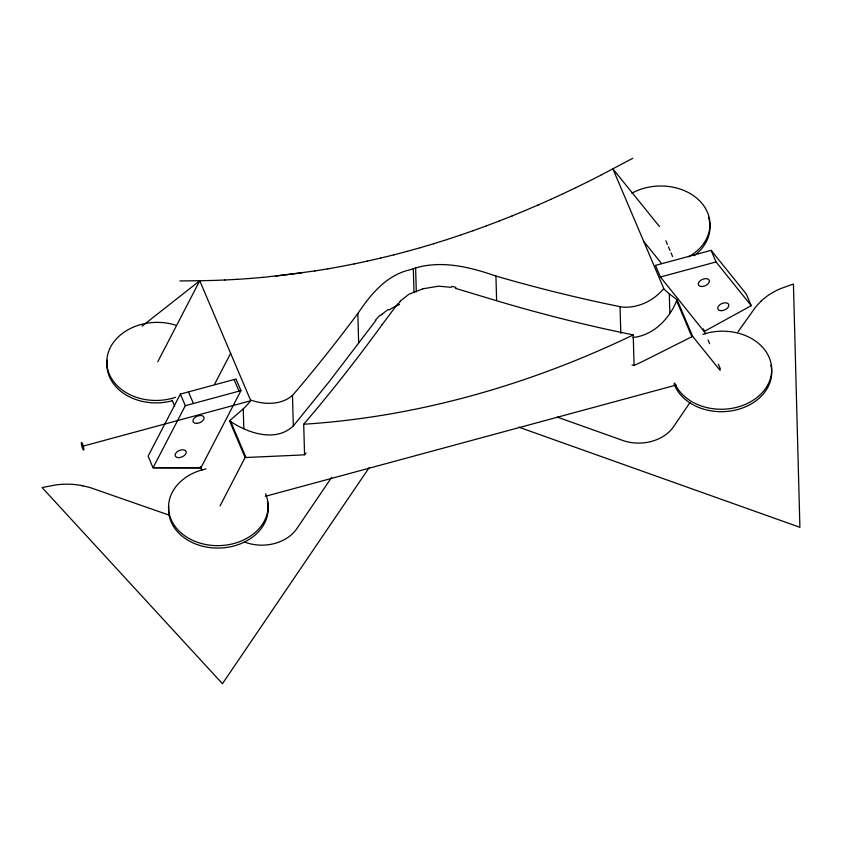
<?xml version="1.0" encoding="UTF-8"?>
<svg xmlns="http://www.w3.org/2000/svg" width="842" height="842" viewBox="0 0 842 842"><rect width="100%" height="100%" fill="white"/><g stroke="black" fill="none" stroke-linecap="round" stroke-linejoin="round"><path stroke-width="1.26" d="M157.759 361.776L199.764 280.754L212.3 280.449M180.377 394.088L148.129 456.09L153.023 467.805L200.922 467.815L240.949 390.635L236.002 379.016L180.377 394.088L185.314 405.697L153.076 467.71L200.922 467.815M214.468 384.51L230.634 353.345M220.078 505.821L245.117 457.532L229.508 420.821L243.254 408.865A148.413 69.697 -89.9 0 0 247.537 404.507L250.779 400.739L199.764 280.754L142.035 326.159M632.416 337.547C653.529 335.611 669.643 318.697 677.073 299.763L669.295 293.869A149.56 20.061 61.2 0 1 666.054 291.006L663.949 288.964L612.881 168.853L659.486 226.551M331.664 477.351L296.216 529.544A39.216 30.733 -1.6 0 1 247.001 542.879L244.538 541.995M369.154 467.657L222.446 683.715L42.1 487.55L55.467 484.981A64.076 50.215 -1.6 0 1 80.495 485.329M690.008 402.476L673.032 427.483A39.216 30.733 -1.6 0 1 623.806 440.819L557.236 417.095M738.002 331.801L755.106 307.762A94.062 73.717 -1.6 0 1 759.81 302.478L761.347 300.983M382.058 324.759L397.561 303.983M229.508 420.821C247.316 432.841 275.345 442.976 293.321 425.926L292.479 395.466A1113.955 340.252 -67.7 0 0 357.829 313.508C370.722 294.384 386.499 274.966 410.254 269.735C438.461 259.189 468.636 266.525 495.938 276.06A1114.103 620.154 30.7 0 0 620.049 306.656L620.807 333.39M293.321 425.926L329.59 381.152L375.806 320.518M245.117 457.532L299.931 455.08L304.562 454.722L306.014 452.985M399.971 301.257L409.044 294.163L422.979 288.806M380.531 315.54L382.047 314.129M704.122 331.516L751.253 305.688L746.317 294.079L711.122 250.337L655.486 265.398L660.433 277.018L704.122 331.516L703.133 329.201M632.774 158.285L600.662 175.262M632.016 365.028L634.079 365.47L642.036 361.755L692.64 336.358L720.12 370.385M588.326 181.525L600.809 175.22M575.875 187.64L588.474 181.483M563.309 193.618L576.012 187.608M550.647 199.428L563.456 193.576M537.901 205.09L550.794 199.396M525.061 210.574L538.049 205.048M512.157 215.889L525.208 210.532M499.169 221.025L512.294 215.847M486.139 225.961L499.317 220.983M473.046 230.719L486.287 225.93M459.911 235.276L473.193 230.676M446.734 239.623L460.058 235.234M433.535 243.77L446.881 239.591M420.305 247.695L433.683 243.727M407.065 251.39L420.453 247.653M185.314 405.697L240.949 390.635M660.433 277.018L716.058 261.946L751.253 305.688M82.6 446.281L250.779 400.739M265.335 496.327L676.294 385.026M393.824 254.863L407.212 251.348M380.584 258.115L393.972 254.821M423.116 288.764L438.482 286.175L451.312 287.343M367.344 261.125L380.731 258.073M354.135 263.925L367.491 261.094M340.936 266.504L354.272 263.883M327.78 268.861L341.084 266.461M314.666 270.998L327.927 268.819M314.813 270.956L275.639 276.123M301.741 272.882L262.767 277.407M249.969 278.481L262.915 277.365M237.265 279.355L250.116 278.449M224.656 280.018L237.412 279.312M212.152 280.491L224.803 279.986M179.883 280.954L199.912 280.712M80.474 485.402L82.821 485.845M455.385 288.311L484.339 297.037A1107.956 616.723 30.7 0 0 633.216 334.884M518.64 427.105L799.9 527.313L793.427 284.049L780.86 288.511A64.076 50.215 -1.6 0 0 761.273 300.941M169.337 515.199L90.589 487.75A94.062 73.717 -1.6 0 0 82.821 485.845M643.751 241.454L661.507 263.43M711.122 250.337L716.058 261.946M665.885 240.77L667.432 244.401M668.453 246.822L670 250.453M671.032 252.874L672.569 256.505M703.438 329.096L705.491 333.937M708.069 339.989L709.606 343.62M718.352 364.186L720.415 369.028M677.073 299.763L692.64 336.358M676.579 300.699L691.903 336.747M234.087 379.542L239.023 391.151M230.687 421.474L246.011 457.522M188.482 391.888L193.418 403.507M172.115 400.15L174.683 406.202M200.407 466.7L201.943 470.32M669.295 293.869L669.843 313.224M634.079 365.47L633.226 334.937C530.102 384.499 418.137 416.916 303.709 424.242L304.562 454.722M495.938 276.06L496.601 300.005M415.632 268.145L416.295 291.879M413.338 268.766L414.001 292.5M357.829 313.487L358.65 342.936M243.254 408.865L243.812 428.62M265.598 493.812A49.794 39.027 -1.6 0 1 232.887 543.785A49.794 39.027 -1.6 0 1 170.389 517.641A49.794 39.027 -1.6 0 1 206.069 468.91M267.419 501.622A49.794 39.027 -1.6 0 1 220.73 548.005A49.794 39.027 -1.6 0 1 168.789 506.295M175.62 397.287A49.794 39.027 -1.6 0 1 106.818 361.913A49.794 39.027 -1.6 0 1 175.704 325.159M172.357 400.729A49.794 39.027 -1.6 0 1 107.176 360.176M702.881 334.348A49.794 39.027 -1.6 0 1 768.346 355.682A49.794 39.027 -1.6 0 1 738.687 406.781A49.794 39.027 -1.6 0 1 674.631 383.015M770.967 365.239A49.794 39.027 -1.6 0 1 733.066 410.58A49.794 39.027 -1.6 0 1 674 383.689M631.805 193.25A49.794 39.027 -1.6 0 1 701.081 202.354A49.794 39.027 -1.6 0 1 688.514 256.81M708.48 217.331A49.794 39.027 -1.6 0 1 694.124 255.694M292.332 395.372A43.11 30.249 24.6 0 1 250.927 400.129M663.58 288.732A43.121 35.669 -35.4 0 1 620.017 306.804M382.047 324.791A1107.777 338.368 -67.7 0 1 303.72 424.189M398.003 304.173A82.548 60.466 -4.8 0 1 400.424 301.478M451.754 286.343A82.558 61.719 -3.7 0 1 455.88 287.354M389.172 309.93A64.097 45.058 -4.1 0 1 399.54 304.478M382.194 314.224A63.981 46.805 -2.1 0 1 388.267 309.488M375.364 320.328A94.241 69.16 -1.9 0 1 380.047 315.276M81.453 444.334A3.926 0.716 74.8 0 0 83.579 450.07A3.926 0.716 74.8 0 0 82.769 444.45A3.926 0.716 74.8 0 0 81.453 444.334M178.904 457.648A5.883 3.494 -23 0 0 186.145 451.544A5.883 3.494 -23 0 0 176.978 451.901A5.883 3.494 -23 0 0 178.904 457.648M196.733 423.379A5.883 3.494 -23 0 0 203.975 417.274A5.883 3.494 -23 0 0 194.797 417.632A5.883 3.494 -23 0 0 196.733 423.379M721.52 310.677A5.883 3.494 -23 0 0 728.762 304.572A5.883 3.494 -23 0 0 719.594 304.93A5.883 3.494 -23 0 0 721.52 310.677M702.06 286.512A5.883 3.494 -23 0 0 709.301 280.407A5.883 3.494 -23 0 0 700.134 280.765A5.883 3.494 -23 0 0 702.06 286.512"/></g></svg>
